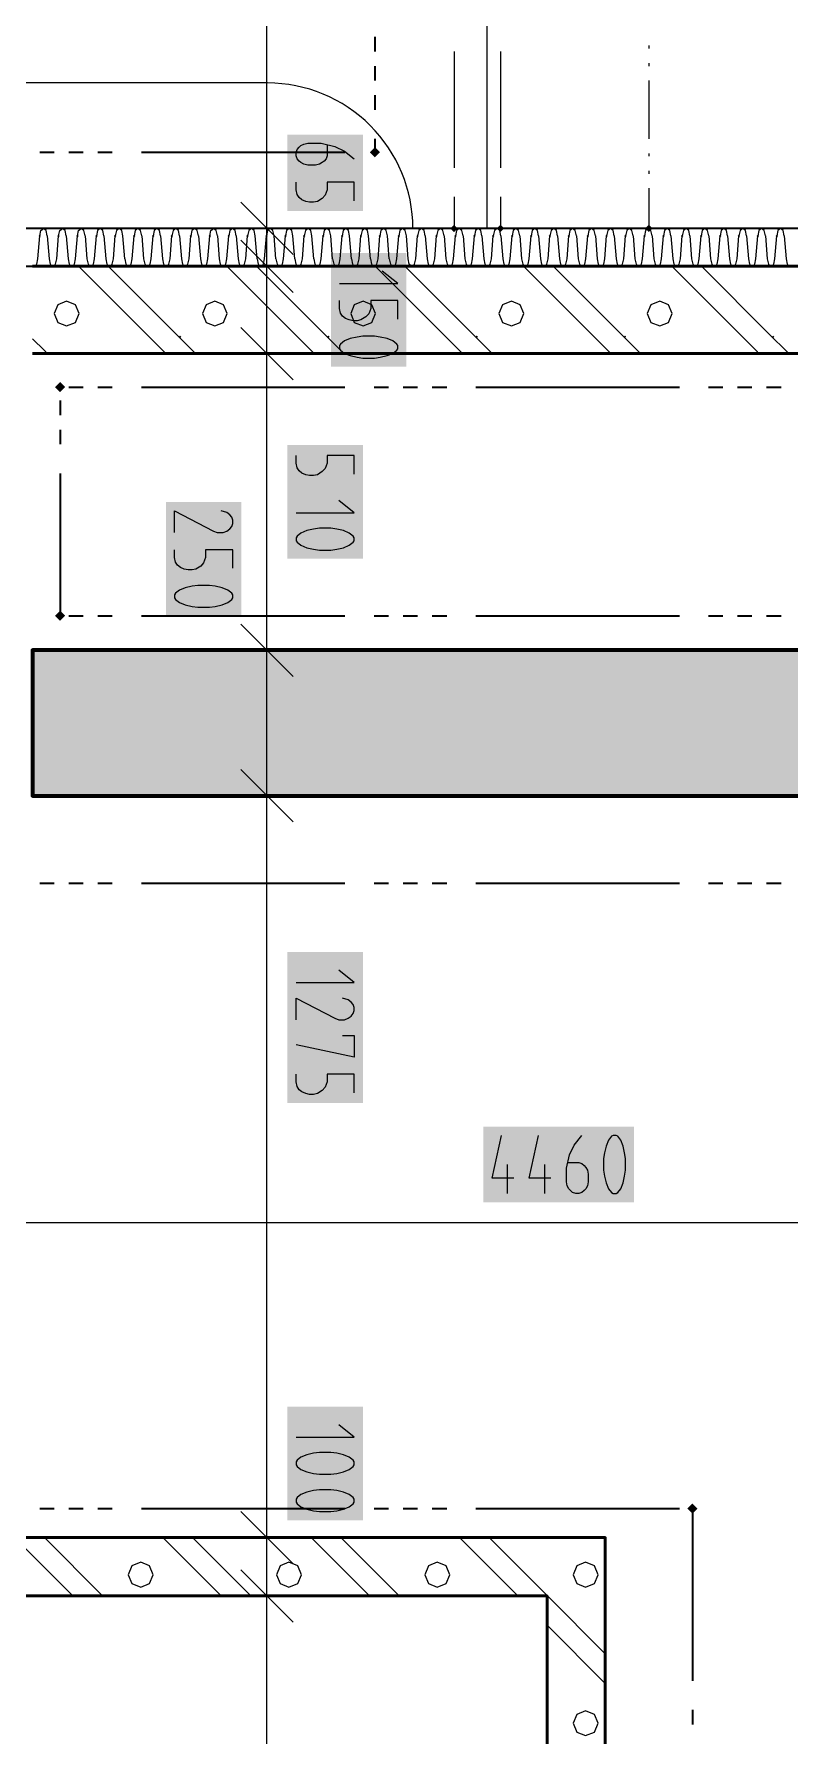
# Model space of a CAD drawing. Header units: millimetres. Extents: x 0 to 594, y 0 to 420.
# Drawn here: x 430.47 to 441.04, y 183.05 to 206.81 of the extents above; entities that cross this region are included whole.
import ezdxf

# ---------------------------------------------------------------- set-up
doc = ezdxf.new("R2010")
doc.units = ezdxf.units.MM
doc.header["$LTSCALE"] = 8
for name, color, linetype in [('PDF_Dokresleni nad rovinou rezu', 7, 'Continuous'), ('PDF_Dvere', 7, 'Continuous'), ('PDF_Instalacni prizdivky', 7, 'Continuous'), ('PDF_Koty delkove', 7, 'Continuous'), ('PDF_Obecne 0.25', 7, 'Continuous'), ('PDF_Pozarni useky', 3, 'Continuous'), ('PDF_Rampy', 7, 'Continuous'), ('PDF_Steny sendvic', 7, 'Continuous'), ('PDF_Steny vnitrni', 7, 'Continuous')]:
    doc.layers.add(name, color=color, linetype=linetype)

msp = doc.modelspace()

# ---------------------------------------------------------------- linework, layer by layer
at = {"layer": 'PDF_Dokresleni nad rovinou rezu', "lineweight": 25}
for points in [[(439.064, 206.652), (439.064, 206.611)], [(439.064, 206.408), (439.064, 206.367)], [(439.064, 206.164), (439.064, 205.352)], [(439.064, 205.148), (439.064, 205.108)], [(439.064, 204.905), (439.064, 204.864)], [(439.064, 204.661), (439.064, 204.1)]]:
    msp.add_lwpolyline(points, dxfattribs=at)
at = {"layer": 'PDF_Dokresleni nad rovinou rezu', "lineweight": 25, "transparency": 33554559}
msp.add_solid([(439.064, 204.151), (439.115, 204.1), (439.014, 204.1), (439.064, 204.049)], dxfattribs=at)
at = {"layer": 'PDF_Dvere', "lineweight": 25}
for points in [[(436.342, 206.57), (436.342, 204.945)], [(436.992, 206.57), (436.992, 204.945)], [(436.342, 204.539), (436.342, 204.1)], [(436.992, 204.539), (436.992, 204.1)]]:
    msp.add_lwpolyline(points, dxfattribs=at)
at = {"layer": 'PDF_Dvere', "lineweight": 25, "transparency": 33554559}
for points in [[(436.342, 204.151), (436.393, 204.1), (436.291, 204.1), (436.342, 204.049)], [(436.992, 204.151), (437.043, 204.1), (436.941, 204.1), (436.992, 204.049)]]:
    msp.add_solid(points, dxfattribs=at)
at = {"layer": 'PDF_Instalacni prizdivky', "lineweight": 50}
for points in [[(430.45, 202.353), (443.371, 202.353), (443.371, 198.208), (444.59, 198.208), (444.59, 199.224), (444.59, 203.572), (443.371, 203.572), (430.45, 203.572)], [(438.455, 180.94), (451.863, 180.94), (451.863, 149.166), (452.676, 149.166), (452.676, 180.94), (455.927, 180.94), (455.927, 181.752), (438.455, 181.752), (438.455, 185.816), (437.642, 185.816), (422.933, 185.816), (422.933, 185.003), (437.642, 185.003), (437.642, 171.838), (438.455, 171.838), (438.455, 180.94)]]:
    msp.add_lwpolyline(points, dxfattribs=at)
at = {"layer": 'PDF_Instalacni prizdivky', "lineweight": 9}
for points in [[(431.096, 203.572), (432.275, 202.393), (432.315, 202.353)], [(431.511, 203.572), (432.482, 202.601)], [(433.169, 203.572), (434.347, 202.393)], [(433.583, 203.572), (434.554, 202.601)], [(435.241, 203.572), (436.419, 202.393)], [(435.655, 203.572), (436.626, 202.601)], [(437.313, 203.572), (438.491, 202.393), (438.532, 202.353)], [(437.728, 203.572), (438.699, 202.601)], [(439.385, 203.572), (440.564, 202.393), (440.604, 202.353)], [(439.8, 203.572), (440.771, 202.601)], [(430.45, 202.56), (430.617, 202.393)], [(432.482, 202.601), (432.689, 202.393)], [(434.554, 202.601), (434.761, 202.393)], [(436.626, 202.601), (436.834, 202.393)], [(438.699, 202.601), (438.906, 202.393)], [(440.771, 202.601), (440.978, 202.393)], [(430.617, 202.393), (430.658, 202.353)], [(432.689, 202.393), (432.73, 202.353)], [(434.347, 202.393), (434.388, 202.353)], [(434.761, 202.393), (434.802, 202.353)], [(436.419, 202.393), (436.46, 202.353)], [(436.834, 202.393), (436.874, 202.353)], [(438.906, 202.393), (438.947, 202.353)], [(440.978, 202.393), (441.019, 202.353)], [(430.203, 185.816), (430.41, 185.608), (431.015, 185.003)], [(430.617, 185.816), (431.43, 185.003)], [(432.275, 185.816), (432.482, 185.608), (433.087, 185.003)], [(432.689, 185.816), (433.502, 185.003)], [(434.347, 185.816), (434.554, 185.608), (435.16, 185.003)], [(434.761, 185.816), (435.574, 185.003)], [(436.419, 185.816), (436.626, 185.608), (437.232, 185.003)], [(436.834, 185.816), (437.642, 185.007), (438.455, 184.194)], [(432.087, 185.421), (431.964, 185.472), (431.841, 185.421), (431.79, 185.297), (431.841, 185.174), (431.964, 185.123)], [(431.964, 185.123), (432.087, 185.174), (432.138, 185.297), (432.087, 185.421)], [(437.642, 184.593), (438.455, 183.78)]]:
    msp.add_lwpolyline(points, dxfattribs=at)
for points in [[(430.928, 202.737), (431.051, 202.788), (431.102, 202.911), (431.051, 203.034), (430.928, 203.085), (430.805, 203.034), (430.754, 202.911), (430.805, 202.788)], [(433, 202.737), (433.123, 202.788), (433.174, 202.911), (433.123, 203.034), (433, 203.085), (432.877, 203.034), (432.826, 202.911), (432.877, 202.788)], [(435.072, 202.737), (435.195, 202.788), (435.246, 202.911), (435.195, 203.034), (435.072, 203.085), (434.949, 203.034), (434.898, 202.911), (434.949, 202.788)], [(437.145, 202.737), (437.268, 202.788), (437.319, 202.911), (437.268, 203.034), (437.145, 203.085), (437.021, 203.034), (436.97, 202.911), (437.021, 202.788)], [(439.217, 202.737), (439.34, 202.788), (439.391, 202.911), (439.34, 203.034), (439.217, 203.085), (439.094, 203.034), (439.043, 202.911), (439.094, 202.788)], [(434.036, 185.123), (434.159, 185.174), (434.21, 185.297), (434.159, 185.421), (434.036, 185.472), (433.913, 185.421), (433.862, 185.297), (433.913, 185.174)], [(436.108, 185.123), (436.231, 185.174), (436.282, 185.297), (436.231, 185.421), (436.108, 185.472), (435.985, 185.421), (435.934, 185.297), (435.985, 185.174)], [(438.181, 185.123), (438.304, 185.174), (438.355, 185.297), (438.304, 185.421), (438.181, 185.472), (438.058, 185.421), (438.007, 185.297), (438.058, 185.174)], [(438.181, 183.051), (438.304, 183.102), (438.355, 183.225), (438.304, 183.348), (438.181, 183.399), (438.058, 183.348), (438.007, 183.225), (438.058, 183.102)]]:
    msp.add_lwpolyline(points, close=True, dxfattribs=at)
at = {"layer": 'PDF_Instalacni prizdivky', "lineweight": 9, "transparency": 33554559}
for points in [[(432.513, 202.604), (432.531, 202.586), (432.495, 202.586), (432.513, 202.568)], [(434.585, 202.604), (434.604, 202.586), (434.567, 202.586), (434.585, 202.568)], [(436.658, 202.604), (436.676, 202.586), (436.639, 202.586), (436.658, 202.568)], [(438.73, 202.604), (438.748, 202.586), (438.711, 202.586), (438.73, 202.568)], [(440.802, 202.604), (440.82, 202.586), (440.784, 202.586), (440.802, 202.568)]]:
    msp.add_solid(points, dxfattribs=at)
at = {"layer": 'PDF_Koty delkove', "lineweight": 18}
for points in [[(433.728, 145.346), (433.728, 145.956), (433.728, 147.134), (433.728, 149.206), (433.728, 168.588), (433.728, 185.003), (433.728, 185.816), (433.728, 196.177), (433.728, 198.208), (433.728, 202.353), (433.728, 203.572), (433.728, 204.1), (433.728, 247.292), (433.728, 247.82), (433.728, 249.486), (433.728, 273.377), (433.728, 274.027), (433.728, 280.292), (433.728, 298.041), (433.728, 300.072), (433.728, 300.682)], [(434.568, 205.267), (434.568, 205.115), (434.554, 205.072), (434.527, 205.039), (434.5, 205.018), (434.46, 204.997), (434.406, 204.985), (434.297, 204.985), (434.243, 204.997), (434.202, 205.018), (434.176, 205.039), (434.148, 205.072), (434.134, 205.115), (434.134, 205.158), (434.148, 205.202), (434.176, 205.234), (434.202, 205.256), (434.243, 205.278), (434.297, 205.289), (434.487, 205.289), (434.676, 205.245), (434.812, 205.18)], [(434.812, 205.18), (434.947, 205.072)], [(434.947, 204.487), (434.947, 204.747), (434.568, 204.747), (434.568, 204.638), (434.54, 204.563), (434.5, 204.519), (434.432, 204.476), (434.379, 204.465), (434.324, 204.465), (434.27, 204.476), (434.216, 204.498), (434.176, 204.53), (434.148, 204.573), (434.134, 204.638), (434.134, 204.747)], [(433.362, 204.466), (434.093, 203.734)], [(433.118, 204.1), (433.728, 204.1), (434.337, 204.1)], [(433.362, 203.937), (434.093, 203.206)], [(433.118, 203.572), (433.728, 203.572), (434.337, 203.572)], [(434.744, 203.33), (435.556, 203.33), (435.34, 203.503)], [(435.556, 202.832), (435.556, 203.092), (435.178, 203.092), (435.178, 202.983), (435.15, 202.908), (435.109, 202.864), (435.042, 202.821), (434.988, 202.81), (434.934, 202.81), (434.879, 202.821), (434.826, 202.843), (434.785, 202.875), (434.757, 202.918), (434.744, 202.983), (434.744, 203.092)], [(433.362, 202.718), (434.093, 201.987)], [(435.069, 202.29), (435.232, 202.29), (435.312, 202.301), (435.408, 202.323), (435.489, 202.355), (435.543, 202.398), (435.556, 202.42), (435.556, 202.463), (435.543, 202.485), (435.489, 202.528), (435.408, 202.561), (435.312, 202.583), (435.232, 202.594), (435.069, 202.594), (434.988, 202.583), (434.893, 202.561), (434.812, 202.528), (434.757, 202.485), (434.744, 202.463), (434.744, 202.42)], [(433.118, 202.353), (433.728, 202.353), (434.337, 202.353)], [(434.744, 202.42), (434.757, 202.398), (434.812, 202.355), (434.893, 202.323), (434.988, 202.301), (435.069, 202.29)], [(434.947, 200.67), (434.947, 200.93), (434.568, 200.93), (434.568, 200.822), (434.54, 200.746), (434.5, 200.703), (434.432, 200.66), (434.379, 200.649), (434.324, 200.649), (434.27, 200.66), (434.216, 200.681), (434.176, 200.714), (434.148, 200.757), (434.134, 200.822), (434.134, 200.93)], [(432.437, 199.851), (432.437, 200.155), (432.979, 199.873), (433.033, 199.851), (433.115, 199.851), (433.168, 199.873)], [(433.168, 199.873), (433.209, 199.905), (433.236, 199.938), (433.249, 199.981), (433.249, 200.024), (433.236, 200.068), (433.209, 200.1), (433.168, 200.133), (433.088, 200.155)], [(434.134, 200.129), (434.947, 200.129), (434.731, 200.302)], [(433.249, 199.353), (433.249, 199.613), (432.871, 199.613), (432.871, 199.504), (432.843, 199.429), (432.802, 199.385), (432.735, 199.342), (432.681, 199.331), (432.627, 199.331), (432.573, 199.342), (432.519, 199.364), (432.478, 199.396), (432.451, 199.439), (432.437, 199.504), (432.437, 199.613)], [(433.362, 198.574), (434.093, 197.843)], [(433.118, 198.208), (433.728, 198.208), (434.337, 198.208)], [(433.362, 196.542), (434.093, 195.811)], [(433.118, 196.177), (433.728, 196.177), (434.337, 196.177)], [(434.134, 193.568), (434.947, 193.568), (434.731, 193.74)], [(434.134, 193.047), (434.134, 193.351), (434.676, 193.069)], [(434.676, 193.069), (434.731, 193.047), (434.812, 193.047), (434.865, 193.069), (434.906, 193.101), (434.934, 193.134), (434.947, 193.177), (434.947, 193.22), (434.934, 193.264), (434.906, 193.296), (434.865, 193.329), (434.785, 193.351)], [(434.785, 192.831), (434.947, 192.831), (434.947, 192.527), (434.134, 192.7)], [(434.947, 192.029), (434.947, 192.289), (434.568, 192.289), (434.568, 192.18), (434.54, 192.105), (434.5, 192.061), (434.432, 192.018), (434.379, 192.007), (434.324, 192.007), (434.27, 192.018), (434.216, 192.04), (434.176, 192.072), (434.148, 192.115), (434.134, 192.18), (434.134, 192.289)], [(437.177, 190.838), (436.873, 190.838), (437.004, 191.434)], [(437.697, 190.838), (437.393, 190.838), (437.524, 191.434)], [(438.087, 190.621), (438.044, 190.621), (438, 190.635), (437.968, 190.662), (437.946, 190.689), (437.924, 190.73), (437.913, 190.784), (437.913, 190.974), (437.957, 191.163), (438.022, 191.299), (438.13, 191.434)], [(437.09, 190.621), (437.09, 191.027)], [(437.61, 190.621), (437.61, 191.027)], [(437.935, 191.055), (438.087, 191.055), (438.13, 191.041), (438.163, 191.014), (438.184, 190.987), (438.206, 190.947), (438.217, 190.892), (438.217, 190.784), (438.206, 190.73), (438.184, 190.689), (438.163, 190.662), (438.13, 190.635), (438.087, 190.621)], [(338.895, 190.215), (385.633, 190.215), (388.071, 190.215), (409.525, 190.215), (411.963, 190.215), (414.807, 190.215), (415.62, 190.215), (419.683, 190.215), (455.927, 190.215), (457.958, 190.215), (459.137, 190.215)], [(434.134, 187.221), (434.947, 187.221), (434.731, 187.394)], [(434.46, 186.701), (434.622, 186.701), (434.703, 186.712), (434.798, 186.734), (434.879, 186.766), (434.934, 186.809), (434.947, 186.831), (434.947, 186.874), (434.934, 186.896), (434.879, 186.939), (434.798, 186.972), (434.703, 186.994), (434.622, 187.005), (434.46, 187.005), (434.379, 186.994), (434.284, 186.972), (434.202, 186.939), (434.148, 186.896), (434.134, 186.874), (434.134, 186.831), (434.148, 186.809)], [(434.148, 186.809), (434.202, 186.766), (434.284, 186.734), (434.379, 186.712), (434.46, 186.701)], [(433.362, 186.181), (434.093, 185.45)], [(433.118, 185.816), (433.728, 185.816), (434.337, 185.816)], [(433.362, 185.369), (434.093, 184.637)], [(433.118, 185.003), (433.728, 185.003), (434.337, 185.003)]]:
    msp.add_lwpolyline(points, dxfattribs=at)
for points in [[(434.46, 199.608), (434.622, 199.608), (434.703, 199.62), (434.798, 199.641), (434.879, 199.674), (434.934, 199.716), (434.947, 199.739), (434.947, 199.781), (434.934, 199.804), (434.879, 199.846), (434.798, 199.879), (434.703, 199.901), (434.622, 199.912), (434.46, 199.912), (434.379, 199.901), (434.284, 199.879), (434.202, 199.846), (434.148, 199.804), (434.134, 199.781), (434.134, 199.739), (434.148, 199.716), (434.202, 199.674), (434.284, 199.641), (434.379, 199.62)], [(432.763, 198.811), (432.925, 198.811), (433.006, 198.822), (433.101, 198.844), (433.182, 198.876), (433.236, 198.919), (433.249, 198.941), (433.249, 198.984), (433.236, 199.006), (433.182, 199.049), (433.101, 199.082), (433.006, 199.104), (432.925, 199.115), (432.763, 199.115), (432.681, 199.104), (432.586, 199.082), (432.505, 199.049), (432.451, 199.006), (432.437, 198.984), (432.437, 198.941), (432.451, 198.919), (432.505, 198.876), (432.586, 198.844), (432.681, 198.822)], [(438.737, 190.947), (438.737, 191.109), (438.726, 191.19), (438.704, 191.285), (438.672, 191.366), (438.629, 191.421), (438.607, 191.434), (438.564, 191.434), (438.542, 191.421), (438.499, 191.366), (438.466, 191.285), (438.444, 191.19), (438.433, 191.109), (438.433, 190.947), (438.444, 190.866), (438.466, 190.77), (438.499, 190.689), (438.542, 190.635), (438.564, 190.621), (438.607, 190.621), (438.629, 190.635), (438.672, 190.689), (438.704, 190.77), (438.726, 190.866)], [(434.46, 186.181), (434.622, 186.181), (434.703, 186.192), (434.798, 186.214), (434.879, 186.246), (434.934, 186.289), (434.947, 186.311), (434.947, 186.354), (434.934, 186.376), (434.879, 186.419), (434.798, 186.451), (434.703, 186.474), (434.622, 186.485), (434.46, 186.485), (434.379, 186.474), (434.284, 186.451), (434.202, 186.419), (434.148, 186.376), (434.134, 186.354), (434.134, 186.311), (434.148, 186.289), (434.202, 186.246), (434.284, 186.214), (434.379, 186.192)]]:
    msp.add_lwpolyline(points, close=True, dxfattribs=at)
at = {"layer": 'PDF_Koty delkove', "color": 7, "lineweight": 18, "true_color": 0xffffff, "transparency": 33554559}
for points in [[(434.012, 205.411), (434.012, 204.344), (435.069, 205.411), (435.069, 204.344)], [(434.622, 203.756), (434.622, 202.169), (435.678, 203.756), (435.678, 202.169)], [(434.012, 201.074), (434.012, 199.487), (435.069, 201.074), (435.069, 199.487)], [(432.315, 200.277), (432.315, 198.689), (433.371, 200.277), (433.371, 198.689)], [(434.012, 193.993), (434.012, 191.886), (435.069, 193.993), (435.069, 191.886)], [(436.751, 190.499), (438.858, 190.499), (436.751, 191.555), (438.858, 191.555)], [(434.012, 187.647), (434.012, 186.059), (435.069, 187.647), (435.069, 186.059)]]:
    msp.add_solid(points, dxfattribs=at)
at = {"layer": 'PDF_Obecne 0.25', "lineweight": 25}
msp.add_lwpolyline([(435.767, 204.1, 0.414215), (433.735, 206.131), (387.658, 206.131)], format="xyb", dxfattribs=at)
at = {"layer": 'PDF_Pozarni useky', "lineweight": 35}
for points in [[(435.237, 206.774), (435.237, 206.57)], [(435.237, 206.367), (435.237, 206.164)], [(435.237, 205.961), (435.237, 205.758)], [(435.237, 205.352), (435.237, 205.164)], [(430.552, 205.164), (430.755, 205.164)], [(430.958, 205.164), (431.161, 205.164)], [(431.364, 205.164), (431.567, 205.164)], [(431.974, 205.164), (434.818, 205.164)], [(435.224, 205.164), (435.237, 205.164)], [(430.958, 201.885), (431.161, 201.885)], [(431.364, 201.885), (431.567, 201.885)], [(431.974, 201.885), (434.818, 201.885)], [(435.224, 201.885), (435.427, 201.885)], [(435.631, 201.885), (435.834, 201.885)], [(436.037, 201.885), (436.24, 201.885)], [(436.646, 201.885), (439.491, 201.885)], [(439.897, 201.885), (440.1, 201.885)], [(440.303, 201.885), (440.506, 201.885)], [(440.71, 201.885), (440.913, 201.885)], [(430.837, 201.695), (430.837, 201.491)], [(430.837, 201.288), (430.837, 201.085)], [(430.837, 200.679), (430.837, 198.691)], [(430.958, 198.691), (431.161, 198.691)], [(431.364, 198.691), (431.567, 198.691)], [(431.974, 198.691), (434.818, 198.691)], [(435.224, 198.691), (435.427, 198.691)], [(435.631, 198.691), (435.834, 198.691)], [(436.037, 198.691), (436.24, 198.691)], [(436.646, 198.691), (439.491, 198.691)], [(439.897, 198.691), (440.1, 198.691)], [(440.303, 198.691), (440.506, 198.691)], [(440.71, 198.691), (440.913, 198.691)], [(430.552, 194.958), (430.755, 194.958)], [(430.958, 194.958), (431.161, 194.958)], [(431.364, 194.958), (431.567, 194.958)], [(431.974, 194.958), (434.818, 194.958)], [(435.224, 194.958), (435.427, 194.958)], [(435.631, 194.958), (435.834, 194.958)], [(436.037, 194.958), (436.24, 194.958)], [(436.646, 194.958), (439.491, 194.958)], [(439.897, 194.958), (440.1, 194.958)], [(440.303, 194.958), (440.506, 194.958)], [(440.71, 194.958), (440.913, 194.958)], [(430.552, 186.222), (430.755, 186.222)], [(430.958, 186.222), (431.161, 186.222)], [(431.364, 186.222), (431.567, 186.222)], [(431.974, 186.222), (434.818, 186.222)], [(435.224, 186.222), (435.427, 186.222)], [(435.631, 186.222), (435.834, 186.222)], [(436.037, 186.222), (436.24, 186.222)], [(436.646, 186.222), (439.491, 186.222)], [(439.674, 186.222), (439.674, 183.817)], [(439.674, 183.41), (439.674, 183.207)]]:
    msp.add_lwpolyline(points, dxfattribs=at)
at = {"layer": 'PDF_Pozarni useky', "lineweight": 35, "transparency": 33554559}
for points in [[(435.166, 205.164), (435.237, 205.236), (435.237, 205.093), (435.308, 205.164)], [(435.237, 205.236), (435.308, 205.164), (435.166, 205.164), (435.237, 205.093)], [(430.837, 201.956), (430.908, 201.885), (430.766, 201.885), (430.837, 201.814)], [(430.766, 201.885), (430.837, 201.956), (430.837, 201.814), (430.908, 201.885)], [(430.766, 198.691), (430.837, 198.762), (430.837, 198.62), (430.908, 198.691)], [(430.837, 198.762), (430.908, 198.691), (430.766, 198.691), (430.837, 198.62)], [(439.603, 186.222), (439.674, 186.293), (439.674, 186.151), (439.745, 186.222)], [(439.674, 186.293), (439.745, 186.222), (439.603, 186.222), (439.674, 186.151)]]:
    msp.add_solid(points, dxfattribs=at)
at = {"layer": 'PDF_Rampy', "lineweight": 25}
msp.add_lwpolyline([(436.8, 247.292), (436.8, 204.1)], dxfattribs=at)
at = {"layer": 'PDF_Steny sendvic', "lineweight": 35}
msp.add_lwpolyline([(445.119, 203.572), (445.119, 204.1), (429.231, 204.1), (429.231, 203.572), (430.45, 203.572), (443.371, 203.572), (444.59, 203.572), (444.59, 199.224)], dxfattribs=at)
at = {"layer": 'PDF_Steny sendvic', "lineweight": 9}
for points in [[(430.526, 203.677), (430.552, 203.994), (430.567, 204.069), (430.605, 204.1)], [(430.658, 203.994), (430.642, 204.069), (430.605, 204.1)], [(430.658, 203.994), (430.684, 203.677)], [(430.79, 203.677), (430.816, 203.994), (430.832, 204.069), (430.869, 204.1)], [(430.922, 203.994), (430.906, 204.069), (430.869, 204.1)], [(430.922, 203.994), (430.948, 203.677)], [(431.054, 203.677), (431.08, 203.994), (431.096, 204.069), (431.133, 204.1)], [(431.186, 203.994), (431.17, 204.069), (431.133, 204.1)], [(431.186, 203.994), (431.212, 203.677)], [(431.318, 203.677), (431.344, 203.994)], [(431.397, 204.1), (431.36, 204.069), (431.344, 203.994)], [(431.45, 203.994), (431.434, 204.069), (431.397, 204.1)], [(431.45, 203.994), (431.476, 203.677)], [(431.582, 203.677), (431.608, 203.994)], [(431.661, 204.1), (431.624, 204.069), (431.608, 203.994)], [(431.74, 203.677), (431.714, 203.994), (431.699, 204.069), (431.661, 204.1)], [(431.846, 203.677), (431.873, 203.994)], [(431.978, 203.994), (431.963, 204.069), (431.925, 204.1), (431.888, 204.069), (431.873, 203.994)], [(431.978, 203.994), (432.004, 203.677)], [(432.11, 203.677), (432.137, 203.994)], [(432.189, 204.1), (432.152, 204.069), (432.137, 203.994)], [(432.242, 203.994), (432.227, 204.069), (432.189, 204.1)], [(432.242, 203.994), (432.268, 203.677)], [(432.375, 203.677), (432.401, 203.994)], [(432.454, 204.1), (432.416, 204.069), (432.401, 203.994)], [(432.506, 203.994), (432.491, 204.069), (432.454, 204.1)], [(432.506, 203.994), (432.533, 203.677)], [(432.639, 203.677), (432.665, 203.994)], [(432.718, 204.1), (432.68, 204.069), (432.665, 203.994)], [(432.77, 203.994), (432.755, 204.069), (432.718, 204.1)], [(432.77, 203.994), (432.797, 203.677)], [(432.903, 203.677), (432.929, 203.994), (432.944, 204.069), (432.982, 204.1)], [(433.035, 203.994), (433.019, 204.069), (432.982, 204.1)], [(433.035, 203.994), (433.061, 203.677)], [(433.167, 203.677), (433.193, 203.994)], [(433.246, 204.1), (433.209, 204.069), (433.193, 203.994)], [(433.299, 203.994), (433.283, 204.069), (433.246, 204.1)], [(433.299, 203.994), (433.325, 203.677)], [(433.431, 203.677), (433.457, 203.994)], [(433.51, 204.1), (433.473, 204.069), (433.457, 203.994)], [(433.589, 203.677), (433.563, 203.994), (433.547, 204.069), (433.51, 204.1)], [(433.695, 203.677), (433.721, 203.994)], [(433.774, 204.1), (433.737, 204.069), (433.721, 203.994)], [(433.853, 203.677), (433.827, 203.994), (433.811, 204.069), (433.774, 204.1)], [(433.959, 203.677), (433.985, 203.994)], [(434.038, 204.1), (434.001, 204.069), (433.985, 203.994)], [(434.117, 203.677), (434.091, 203.994), (434.076, 204.069), (434.038, 204.1)], [(434.223, 203.677), (434.249, 203.994)], [(434.302, 204.1), (434.265, 204.069), (434.249, 203.994)], [(434.381, 203.677), (434.355, 203.994), (434.34, 204.069), (434.302, 204.1)], [(434.487, 203.677), (434.514, 203.994)], [(434.566, 204.1), (434.529, 204.069), (434.514, 203.994)], [(434.645, 203.677), (434.619, 203.994), (434.604, 204.069), (434.566, 204.1)], [(434.752, 203.677), (434.778, 203.994)], [(434.831, 204.1), (434.793, 204.069), (434.778, 203.994)], [(434.909, 203.677), (434.883, 203.994), (434.868, 204.069), (434.831, 204.1)], [(435.016, 203.677), (435.042, 203.994)], [(435.057, 204.069), (435.042, 203.994)], [(435.095, 204.1), (435.057, 204.069)], [(435.174, 203.677), (435.147, 203.994), (435.132, 204.069), (435.095, 204.1)], [(435.28, 203.677), (435.306, 203.994)], [(435.359, 204.1), (435.321, 204.069), (435.306, 203.994)], [(435.438, 203.677), (435.412, 203.994), (435.396, 204.069), (435.359, 204.1)], [(435.544, 203.677), (435.57, 203.994)], [(435.623, 204.1), (435.585, 204.069), (435.57, 203.994)], [(435.749, 203.572), (435.717, 203.602), (435.702, 203.677), (435.676, 203.994), (435.66, 204.069), (435.623, 204.1)], [(435.808, 203.677), (435.834, 203.994)], [(435.887, 204.1), (435.85, 204.069), (435.834, 203.994)], [(435.94, 203.994), (435.924, 204.069), (435.887, 204.1)], [(435.94, 203.994), (435.966, 203.677), (435.981, 203.602), (436.013, 203.572)], [(436.072, 203.677), (436.098, 203.994)], [(436.151, 204.1), (436.114, 204.069), (436.098, 203.994)], [(436.204, 203.994), (436.188, 204.069), (436.151, 204.1)], [(436.204, 203.994), (436.23, 203.677)], [(436.336, 203.677), (436.362, 203.994)], [(436.415, 204.1), (436.378, 204.069), (436.362, 203.994)], [(436.468, 203.994), (436.453, 204.069), (436.415, 204.1)], [(436.468, 203.994), (436.494, 203.677)], [(436.6, 203.677), (436.626, 203.994)], [(436.679, 204.1), (436.642, 204.069), (436.626, 203.994)], [(436.732, 203.994), (436.717, 204.069), (436.679, 204.1)], [(436.732, 203.994), (436.758, 203.677)], [(436.864, 203.677), (436.891, 203.994)], [(436.943, 204.1), (436.906, 204.069), (436.891, 203.994)], [(436.996, 203.994), (436.981, 204.069), (436.943, 204.1)], [(436.996, 203.994), (437.022, 203.677)], [(437.129, 203.677), (437.155, 203.994)], [(437.207, 204.1), (437.17, 204.069), (437.155, 203.994)], [(437.26, 203.994), (437.245, 204.069), (437.207, 204.1)], [(437.26, 203.994), (437.286, 203.677)], [(437.393, 203.677), (437.419, 203.994)], [(437.472, 204.1), (437.434, 204.069), (437.419, 203.994)], [(437.524, 203.994), (437.509, 204.069), (437.472, 204.1)], [(437.524, 203.994), (437.551, 203.677)], [(437.657, 203.677), (437.683, 203.994)], [(437.736, 204.1), (437.698, 204.069), (437.683, 203.994)], [(437.789, 203.994), (437.773, 204.069), (437.736, 204.1)], [(437.789, 203.994), (437.815, 203.677)], [(437.921, 203.677), (437.947, 203.994)], [(438, 204.1), (437.962, 204.069), (437.947, 203.994)], [(438.053, 203.994), (438.037, 204.069), (438, 204.1)], [(438.053, 203.994), (438.079, 203.677)], [(438.185, 203.677), (438.211, 203.994)], [(438.264, 204.1), (438.227, 204.069), (438.211, 203.994)], [(438.317, 203.994), (438.301, 204.069), (438.264, 204.1)], [(438.317, 203.994), (438.343, 203.677)], [(438.449, 203.677), (438.475, 203.994)], [(438.528, 204.1), (438.491, 204.069), (438.475, 203.994)], [(438.581, 203.994), (438.565, 204.069), (438.528, 204.1)], [(438.581, 203.994), (438.607, 203.677)], [(438.713, 203.677), (438.739, 203.994)], [(438.792, 204.1), (438.755, 204.069), (438.739, 203.994)], [(438.845, 203.994), (438.829, 204.069), (438.792, 204.1)], [(438.845, 203.994), (438.871, 203.677)], [(438.977, 203.677), (439.003, 203.994)], [(439.056, 204.1), (439.019, 204.069), (439.003, 203.994)], [(439.109, 203.994), (439.094, 204.069), (439.056, 204.1)], [(439.109, 203.994), (439.135, 203.677)], [(439.241, 203.677), (439.268, 203.994)], [(439.32, 204.1), (439.283, 204.069), (439.268, 203.994)], [(439.373, 203.994), (439.358, 204.069), (439.32, 204.1)], [(439.373, 203.994), (439.399, 203.677)], [(439.505, 203.677), (439.532, 203.994)], [(439.584, 204.1), (439.547, 204.069), (439.532, 203.994)], [(439.637, 203.994), (439.622, 204.069), (439.584, 204.1)], [(439.637, 203.994), (439.663, 203.677)], [(439.77, 203.677), (439.796, 203.994)], [(439.849, 204.1), (439.811, 204.069), (439.796, 203.994)], [(439.901, 203.994), (439.886, 204.069), (439.849, 204.1)], [(439.901, 203.994), (439.928, 203.677)], [(440.034, 203.677), (440.06, 203.994)], [(440.113, 204.1), (440.075, 204.069), (440.06, 203.994)], [(440.165, 203.994), (440.15, 204.069), (440.113, 204.1)], [(440.165, 203.994), (440.192, 203.677)], [(440.298, 203.677), (440.324, 203.994)], [(440.377, 204.1), (440.339, 204.069), (440.324, 203.994)], [(440.43, 203.994), (440.414, 204.069), (440.377, 204.1)], [(440.377, 204.1), (440.377, 204.1)], [(440.43, 203.994), (440.456, 203.677)], [(440.562, 203.677), (440.588, 203.994)], [(440.694, 203.994), (440.678, 204.069), (440.641, 204.1), (440.604, 204.069), (440.588, 203.994)], [(440.694, 203.994), (440.72, 203.677)], [(440.826, 203.677), (440.852, 203.994)], [(440.958, 203.994), (440.942, 204.069), (440.905, 204.1), (440.868, 204.069), (440.852, 203.994)], [(440.958, 203.994), (440.984, 203.677)], [(430.478, 203.572), (430.51, 203.602), (430.526, 203.677)], [(430.526, 203.677), (430.526, 203.677)], [(430.684, 203.677), (430.699, 203.602), (430.731, 203.572)], [(430.742, 203.572), (430.774, 203.602), (430.79, 203.677)], [(430.79, 203.677), (430.79, 203.677)], [(430.948, 203.677), (430.963, 203.602), (430.995, 203.572)], [(431.007, 203.572), (431.038, 203.602), (431.054, 203.677)], [(431.054, 203.677), (431.054, 203.677)], [(431.212, 203.677), (431.228, 203.602), (431.26, 203.572)], [(431.271, 203.572), (431.303, 203.602), (431.318, 203.677)], [(431.318, 203.677), (431.318, 203.677)], [(431.318, 203.677), (431.318, 203.677)], [(431.476, 203.677), (431.492, 203.602), (431.524, 203.572)], [(431.535, 203.572), (431.567, 203.602), (431.582, 203.677)], [(431.582, 203.677), (431.582, 203.677)], [(431.74, 203.677), (431.756, 203.602), (431.788, 203.572)], [(431.799, 203.572), (431.831, 203.602), (431.846, 203.677)], [(431.846, 203.677), (431.846, 203.677)], [(432.004, 203.677), (432.02, 203.602), (432.052, 203.572)], [(432.063, 203.572), (432.095, 203.602), (432.11, 203.677)], [(432.11, 203.677), (432.11, 203.677)], [(432.268, 203.677), (432.284, 203.602), (432.316, 203.572)], [(432.327, 203.572), (432.359, 203.602), (432.375, 203.677)], [(432.375, 203.677), (432.375, 203.677)], [(432.533, 203.677), (432.548, 203.602), (432.58, 203.572)], [(432.591, 203.572), (432.623, 203.602), (432.639, 203.677)], [(432.639, 203.677), (432.639, 203.677)], [(432.797, 203.677), (432.812, 203.602), (432.844, 203.572)], [(432.855, 203.572), (432.887, 203.602), (432.903, 203.677)], [(432.903, 203.677), (432.903, 203.677)], [(433.061, 203.677), (433.076, 203.602), (433.108, 203.572)], [(433.119, 203.572), (433.151, 203.602), (433.167, 203.677)], [(433.167, 203.677), (433.167, 203.677)], [(433.325, 203.677), (433.34, 203.602), (433.372, 203.572)], [(433.383, 203.572), (433.415, 203.602), (433.431, 203.677)], [(433.431, 203.677), (433.431, 203.677)], [(433.589, 203.677), (433.605, 203.602), (433.637, 203.572)], [(433.648, 203.572), (433.68, 203.602), (433.695, 203.677)], [(433.695, 203.677), (433.695, 203.677)], [(433.853, 203.677), (433.869, 203.602), (433.901, 203.572)], [(433.912, 203.572), (433.944, 203.602), (433.959, 203.677)], [(433.959, 203.677), (433.959, 203.677)], [(434.117, 203.677), (434.133, 203.602), (434.165, 203.572)], [(434.176, 203.572), (434.208, 203.602), (434.223, 203.677)], [(434.223, 203.677), (434.223, 203.677)], [(434.381, 203.677), (434.397, 203.602), (434.429, 203.572)], [(434.44, 203.572), (434.472, 203.602), (434.487, 203.677)], [(434.487, 203.677), (434.487, 203.677)], [(434.645, 203.677), (434.661, 203.602), (434.693, 203.572)], [(434.704, 203.572), (434.736, 203.602), (434.752, 203.677)], [(434.752, 203.677), (434.752, 203.677)], [(434.909, 203.677), (434.925, 203.602), (434.957, 203.572)], [(434.968, 203.572), (435, 203.602), (435.016, 203.677)], [(435.016, 203.677), (435.016, 203.677)], [(435.174, 203.677), (435.189, 203.602), (435.221, 203.572)], [(435.232, 203.572), (435.264, 203.602), (435.28, 203.677)], [(435.28, 203.677), (435.28, 203.677)], [(435.438, 203.677), (435.453, 203.602), (435.485, 203.572)], [(435.496, 203.572), (435.528, 203.602), (435.544, 203.677)], [(435.544, 203.677), (435.544, 203.677)], [(435.76, 203.572), (435.792, 203.602), (435.808, 203.677)], [(435.808, 203.677), (435.808, 203.677)], [(436.025, 203.572), (436.057, 203.602), (436.072, 203.677)], [(436.072, 203.677), (436.072, 203.677)], [(436.23, 203.677), (436.246, 203.602), (436.278, 203.572)], [(436.289, 203.572), (436.321, 203.602), (436.336, 203.677)], [(436.336, 203.677), (436.336, 203.677)], [(436.494, 203.677), (436.51, 203.602), (436.542, 203.572)], [(436.553, 203.572), (436.585, 203.602), (436.6, 203.677)], [(436.6, 203.677), (436.6, 203.677)], [(436.758, 203.677), (436.774, 203.602), (436.806, 203.572)], [(436.817, 203.572), (436.849, 203.602), (436.864, 203.677)], [(436.864, 203.677), (436.864, 203.677)], [(437.022, 203.677), (437.038, 203.602), (437.07, 203.572)], [(437.081, 203.572), (437.113, 203.602), (437.129, 203.677)], [(437.129, 203.677), (437.129, 203.677)], [(437.286, 203.677), (437.302, 203.602), (437.334, 203.572)], [(437.345, 203.572), (437.377, 203.602), (437.393, 203.677)], [(437.393, 203.677), (437.393, 203.677)], [(437.551, 203.677), (437.566, 203.602), (437.598, 203.572)], [(437.609, 203.572), (437.641, 203.602), (437.657, 203.677)], [(437.657, 203.677), (437.657, 203.677)], [(437.815, 203.677), (437.83, 203.602), (437.862, 203.572)], [(437.873, 203.572), (437.905, 203.602), (437.921, 203.677)], [(437.921, 203.677), (437.921, 203.677)], [(438.079, 203.677), (438.094, 203.602), (438.126, 203.572)], [(438.137, 203.572), (438.169, 203.602), (438.185, 203.677)], [(438.185, 203.677), (438.185, 203.677)], [(438.343, 203.677), (438.358, 203.602), (438.39, 203.572)], [(438.402, 203.572), (438.434, 203.602), (438.449, 203.677)], [(438.449, 203.677), (438.449, 203.677)], [(438.607, 203.677), (438.623, 203.602), (438.655, 203.572)], [(438.666, 203.572), (438.698, 203.602), (438.713, 203.677)], [(438.713, 203.677), (438.713, 203.677)], [(438.871, 203.677), (438.887, 203.602), (438.919, 203.572)], [(438.93, 203.572), (438.962, 203.602), (438.977, 203.677)], [(438.977, 203.677), (438.977, 203.677)], [(439.135, 203.677), (439.151, 203.602), (439.183, 203.572)], [(439.194, 203.572), (439.226, 203.602), (439.241, 203.677)], [(439.241, 203.677), (439.241, 203.677)], [(439.399, 203.677), (439.415, 203.602), (439.447, 203.572)], [(439.458, 203.572), (439.49, 203.602), (439.505, 203.677)], [(439.505, 203.677), (439.505, 203.677)], [(439.663, 203.677), (439.679, 203.602), (439.711, 203.572)], [(439.722, 203.572), (439.754, 203.602), (439.77, 203.677)], [(439.77, 203.677), (439.77, 203.677)], [(439.928, 203.677), (439.943, 203.602), (439.975, 203.572)], [(439.986, 203.572), (440.018, 203.602), (440.034, 203.677)], [(440.034, 203.677), (440.034, 203.677)], [(440.192, 203.677), (440.207, 203.602), (440.239, 203.572)], [(440.25, 203.572), (440.282, 203.602), (440.298, 203.677)], [(440.298, 203.677), (440.298, 203.677)], [(440.456, 203.677), (440.471, 203.602), (440.503, 203.572)], [(440.514, 203.572), (440.546, 203.602), (440.562, 203.677)], [(440.562, 203.677), (440.562, 203.677)], [(440.72, 203.677), (440.735, 203.602), (440.767, 203.572)], [(440.779, 203.572), (440.81, 203.602), (440.826, 203.677)], [(440.826, 203.677), (440.826, 203.677)], [(440.984, 203.677), (440.999, 203.602), (441.031, 203.572)]]:
    msp.add_lwpolyline(points, dxfattribs=at)
at = {"layer": 'PDF_Steny sendvic', "lineweight": 9, "transparency": 33554559}
for points in [[(430.552, 204.013), (430.57, 203.994), (430.534, 203.994), (430.552, 203.976)], [(430.816, 204.013), (430.834, 203.994), (430.798, 203.994), (430.816, 203.976)], [(431.08, 204.013), (431.098, 203.994), (431.062, 203.994), (431.08, 203.976)], [(431.344, 204.013), (431.363, 203.994), (431.326, 203.994), (431.344, 203.976)], [(431.608, 204.013), (431.627, 203.994), (431.59, 203.994), (431.608, 203.976)], [(431.873, 204.013), (431.891, 203.994), (431.854, 203.994), (431.873, 203.976)], [(432.137, 204.013), (432.155, 203.994), (432.118, 203.994), (432.137, 203.976)], [(432.401, 204.013), (432.419, 203.994), (432.382, 203.994), (432.401, 203.976)], [(432.665, 204.013), (432.683, 203.994), (432.647, 203.994), (432.665, 203.976)], [(432.929, 204.013), (432.947, 203.994), (432.911, 203.994), (432.929, 203.976)], [(433.193, 204.013), (433.211, 203.994), (433.175, 203.994), (433.193, 203.976)], [(433.457, 204.013), (433.475, 203.994), (433.439, 203.994), (433.457, 203.976)], [(433.721, 204.013), (433.74, 203.994), (433.703, 203.994), (433.721, 203.976)], [(433.985, 204.013), (434.004, 203.994), (433.967, 203.994), (433.985, 203.976)], [(434.249, 204.013), (434.268, 203.994), (434.231, 203.994), (434.249, 203.976)], [(434.514, 204.013), (434.532, 203.994), (434.495, 203.994), (434.514, 203.976)], [(434.778, 204.013), (434.796, 203.994), (434.759, 203.994), (434.778, 203.976)], [(435.042, 204.013), (435.06, 203.994), (435.024, 203.994), (435.042, 203.976)], [(435.306, 204.013), (435.324, 203.994), (435.288, 203.994), (435.306, 203.976)], [(435.57, 204.013), (435.588, 203.994), (435.552, 203.994), (435.57, 203.976)], [(435.834, 204.013), (435.852, 203.994), (435.816, 203.994), (435.834, 203.976)], [(436.098, 204.013), (436.117, 203.994), (436.08, 203.994), (436.098, 203.976)], [(436.362, 204.013), (436.381, 203.994), (436.344, 203.994), (436.362, 203.976)], [(436.626, 204.013), (436.645, 203.994), (436.608, 203.994), (436.626, 203.976)], [(436.891, 204.013), (436.909, 203.994), (436.872, 203.994), (436.891, 203.976)], [(437.155, 204.013), (437.173, 203.994), (437.136, 203.994), (437.155, 203.976)], [(437.419, 204.013), (437.437, 203.994), (437.4, 203.994), (437.419, 203.976)], [(437.683, 204.013), (437.701, 203.994), (437.665, 203.994), (437.683, 203.976)], [(437.947, 204.013), (437.965, 203.994), (437.929, 203.994), (437.947, 203.976)], [(438.211, 204.013), (438.229, 203.994), (438.193, 203.994), (438.211, 203.976)], [(438.475, 204.013), (438.493, 203.994), (438.457, 203.994), (438.475, 203.976)], [(438.739, 204.013), (438.758, 203.994), (438.721, 203.994), (438.739, 203.976)], [(439.003, 204.013), (439.022, 203.994), (438.985, 203.994), (439.003, 203.976)], [(439.268, 204.013), (439.286, 203.994), (439.249, 203.994), (439.268, 203.976)], [(439.532, 204.013), (439.55, 203.994), (439.513, 203.994), (439.532, 203.976)], [(439.796, 204.013), (439.814, 203.994), (439.777, 203.994), (439.796, 203.976)], [(440.06, 204.013), (440.078, 203.994), (440.042, 203.994), (440.06, 203.976)], [(440.324, 204.013), (440.342, 203.994), (440.306, 203.994), (440.324, 203.976)], [(440.588, 204.013), (440.606, 203.994), (440.57, 203.994), (440.588, 203.976)], [(440.852, 204.013), (440.87, 203.994), (440.834, 203.994), (440.852, 203.976)]]:
    msp.add_solid(points, dxfattribs=at)
at = {"layer": 'PDF_Steny vnitrni', "lineweight": 70}
msp.add_lwpolyline([(385.633, 149.166), (385.633, 149.166), (385.633, 147.134), (455.927, 147.134), (457.958, 147.134), (457.958, 198.208), (455.927, 198.208), (444.59, 198.208), (443.371, 198.208), (430.45, 198.208), (430.45, 198.005), (430.45, 196.177), (455.927, 196.177)], dxfattribs=at)
at = {"layer": 'PDF_Steny vnitrni', "color": 9, "lineweight": 9, "true_color": 0xc0c0c0, "transparency": 33554559}
msp.add_solid([(455.927, 198.208), (430.45, 198.208), (455.927, 196.177), (430.45, 196.177)], dxfattribs=at)

doc.saveas('drawing.dxf')
